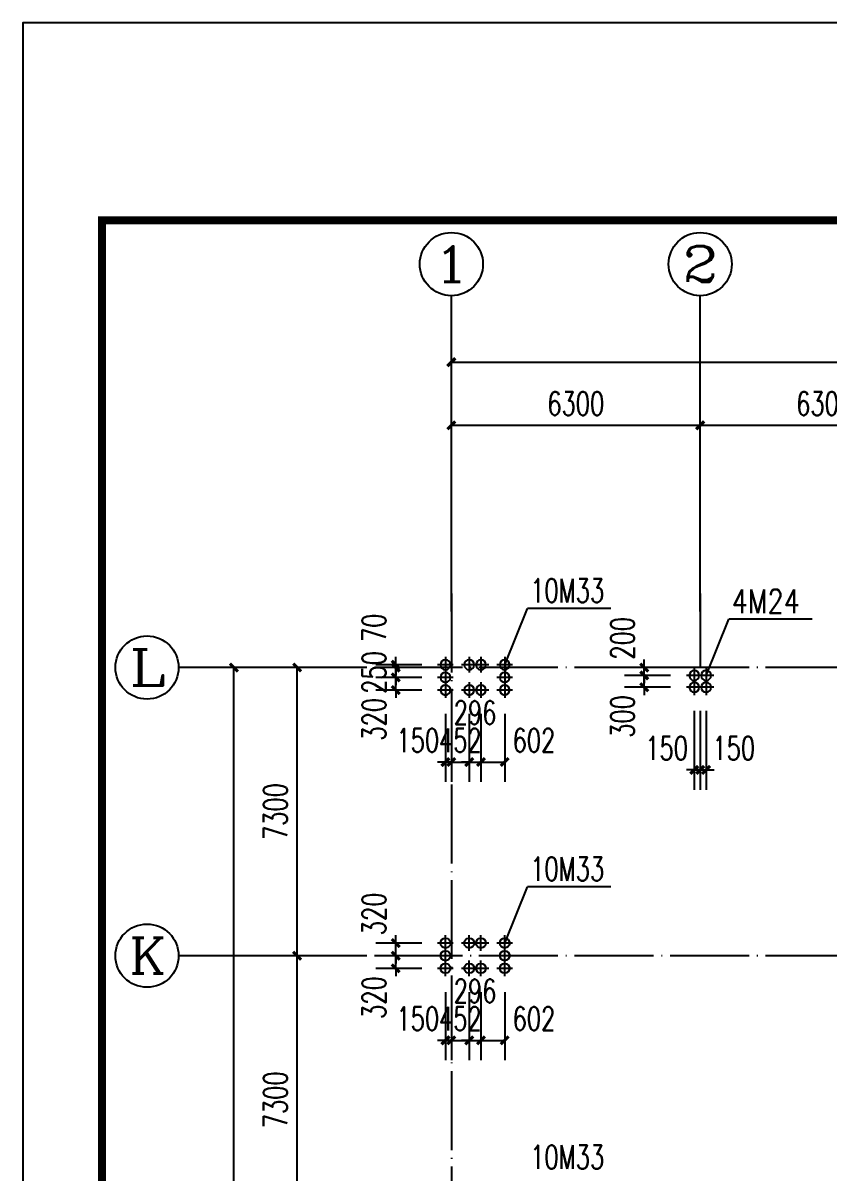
# Model space of a CAD drawing. Extents: x 37237700 to 37865026, y 138877 to 347670.
# Drawn here: x 37417207 to 37437590, y 318564 to 347670 of the extents above; entities that cross this region are included whole.
import ezdxf
from ezdxf.enums import TextEntityAlignment as Align

# ---------------------------------------------------------------- set-up
doc = ezdxf.new("R2010")
doc.units = 0
doc.header["$LTSCALE"] = 1000
doc.header["$MEASUREMENT"] = 0
for name, pattern in [('ACAD_ISO04W100', [30.5, 24, -3, 0.5, -3]), ('CENTER', [2, 1.25, -0.25, 0.25, -0.25]), ('DOTE', [2.42, 2, -0.2, 0.02, -0.2])]:
    doc.linetypes.add(name, pattern=pattern)
doc.layers.get('0').update_dxf_attribs({"linetype": 'CONTINUOUS'})
doc.layers.get('DEFPOINTS').update_dxf_attribs({"linetype": 'CONTINUOUS'})
for name, color, linetype in [('AXIS', 3, 'CONTINUOUS'), ('AXIS_TEXT', 7, 'CONTINUOUS'), ('DOTE', 1, 'ACAD_ISO04W100'), ('PUB_DIM', 3, 'CONTINUOUS'), ('PUB_TEXT', 7, 'CONTINUOUS'), ('PUB_TITLE', 4, 'CONTINUOUS'), ('ROOF', 7, 'CONTINUOUS'), ('中心线', 9, 'CENTER'), ('锚栓', 6, 'CONTINUOUS')]:
    doc.layers.add(name, color=color, linetype=linetype)
doc.styles.add('_TCH_AXIS', font='COMPLEX', dxfattribs={"bigfont": 'GBCBIG'})
doc.styles.add('_TCH_DIM_T3', font='SIMPLEX', dxfattribs={"width": 0.705882, "bigfont": 'GBCBIG'})
doc.styles.add('character', font='romans.shx', dxfattribs={"width": 0.618, "bigfont": 'gbhzfs.shx'})
doc.styles.add('COMPLEX', font='COMPLEX')
doc.dimstyles.new('_TCH_ARCH&&200', dxfattribs={"dimtxt": 595, "dimasz": 200, "dimexe": 500, "dimexo": 600, "dimgap": 252.5, "dimtad": 1, "dimdec": 0, "dimzin": 0, "dimdsep": 46, "dimtxsty": '_TCH_DIM_T3', "dimblk": 'ARCHTICK', "dimcen": 0.09, "dimclrt": 7, "dimazin": 2, "dimtfac": 1, "dimtdec": 0, "dimtix": 1, "dimtmove": 2, "dimatfit": 3, "dimfxl": 1, "dimtolj": 1, "dimtzin": 0, "dimarcsym": 0})

# ---------------------------------------------------------------- blocks, each defined once
blk = doc.blocks.new('m')
at = {"layer": '锚栓'}
for p, q in [((2858390, 836587), (2858985, 836587)), ((2858688, 836885), (2858688, 836290))]:
    blk.add_line(p, q, dxfattribs=at)
blk.add_circle((2858688, 836587), 189, dxfattribs=at)
blk = doc.blocks.new('_ArchTick')
at = {"color": 0, "linetype": 'ByBlock', "const_width": 0.4}
blk.add_lwpolyline([(-0.5, -0.5), (0.5, 0.5)], dxfattribs=at)
blk = doc.blocks.new('*D1559')
at = {"layer": 'DEFPOINTS', "color": 0}
for p in [(37427904, 323723), (37428054, 323723), (37428054, 321899)]:
    blk.add_point(p, dxfattribs=at)
at = {"layer": 'PUB_DIM', "color": 0, "lineweight": -2}
for p, q in [((37427904, 323123), (37427904, 321399)), ((37428054, 323123), (37428054, 321399)), ((37427904, 321899), (37427704, 321899)), ((37427904, 321899), (37428054, 321899)), ((37428054, 321899), (37428254, 321899))]:
    blk.add_line(p, q, dxfattribs=at)
at = {"layer": 'PUB_DIM', "color": 0, "lineweight": -2, "xscale": 200, "yscale": 200, "zscale": 200}
blk.add_blockref('_ArchTick', (37427904, 321899), dxfattribs=at)
at = {"layer": 'PUB_DIM', "color": 0, "lineweight": -2, "xscale": 200, "yscale": 200, "zscale": 200, "rotation": 180}
blk.add_blockref('_ArchTick', (37428054, 321899), dxfattribs=at)
at = {"layer": 'PUB_DIM', "color": 7, "insert": (37427204, 322449), "char_height": 595, "attachment_point": 5, "style": '_TCH_DIM_T3'}
blk.add_mtext('\\A1;150', dxfattribs=at)
blk = doc.blocks.new('*D1560')
at = {"layer": 'DEFPOINTS', "color": 0}
for p in [(37428054, 323723), (37428506, 323723), (37428506, 321899)]:
    blk.add_point(p, dxfattribs=at)
at = {"layer": 'PUB_DIM', "color": 0, "lineweight": -2}
for p, q in [((37428054, 323123), (37428054, 321399)), ((37428506, 323123), (37428506, 321399)), ((37428054, 321899), (37427854, 321899)), ((37428054, 321899), (37428506, 321899)), ((37428506, 321899), (37428706, 321899))]:
    blk.add_line(p, q, dxfattribs=at)
at = {"layer": 'PUB_DIM', "color": 0, "lineweight": -2, "xscale": 200, "yscale": 200, "zscale": 200}
blk.add_blockref('_ArchTick', (37428054, 321899), dxfattribs=at)
at = {"layer": 'PUB_DIM', "color": 0, "lineweight": -2, "xscale": 200, "yscale": 200, "zscale": 200, "rotation": 180}
blk.add_blockref('_ArchTick', (37428506, 321899), dxfattribs=at)
at = {"layer": 'PUB_DIM', "color": 7, "insert": (37428280, 322449), "char_height": 595, "attachment_point": 5, "style": '_TCH_DIM_T3'}
blk.add_mtext('\\A1;452', dxfattribs=at)
blk = doc.blocks.new('*D1561')
at = {"layer": 'DEFPOINTS', "color": 0}
for p in [(37428506, 323723), (37428802, 323723), (37428802, 321899)]:
    blk.add_point(p, dxfattribs=at)
at = {"layer": 'PUB_DIM', "color": 0, "lineweight": -2}
for p, q in [((37428506, 323123), (37428506, 321399)), ((37428802, 323123), (37428802, 321399)), ((37428506, 321899), (37428306, 321899)), ((37428506, 321899), (37428802, 321899)), ((37428802, 321899), (37429002, 321899))]:
    blk.add_line(p, q, dxfattribs=at)
at = {"layer": 'PUB_DIM', "color": 0, "lineweight": -2, "xscale": 200, "yscale": 200, "zscale": 200}
blk.add_blockref('_ArchTick', (37428506, 321899), dxfattribs=at)
at = {"layer": 'PUB_DIM', "color": 0, "lineweight": -2, "xscale": 200, "yscale": 200, "zscale": 200, "rotation": 180}
blk.add_blockref('_ArchTick', (37428802, 321899), dxfattribs=at)
at = {"layer": 'PUB_DIM', "color": 7, "insert": (37428654, 323149), "char_height": 595, "attachment_point": 5, "style": '_TCH_DIM_T3'}
blk.add_mtext('\\A1;296', dxfattribs=at)
blk = doc.blocks.new('*D1562')
at = {"layer": 'DEFPOINTS', "color": 0}
for p in [(37428802, 323723), (37429404, 323723), (37429404, 321899)]:
    blk.add_point(p, dxfattribs=at)
at = {"layer": 'PUB_DIM', "color": 0, "lineweight": -2}
for p, q in [((37428802, 323123), (37428802, 321399)), ((37429404, 323123), (37429404, 321399)), ((37428802, 321899), (37429404, 321899))]:
    blk.add_line(p, q, dxfattribs=at)
at = {"layer": 'PUB_DIM', "color": 0, "lineweight": -2, "xscale": 200, "yscale": 200, "zscale": 200, "rotation": 180}
blk.add_blockref('_ArchTick', (37428802, 321899), dxfattribs=at)
at = {"layer": 'PUB_DIM', "color": 0, "lineweight": -2, "xscale": 200, "yscale": 200, "zscale": 200}
blk.add_blockref('_ArchTick', (37429404, 321899), dxfattribs=at)
at = {"layer": 'PUB_DIM', "color": 7, "insert": (37430144, 322449), "char_height": 595, "attachment_point": 5, "style": '_TCH_DIM_T3'}
blk.add_mtext('\\A1;602', dxfattribs=at)
blk = doc.blocks.new('*D1565')
at = {"layer": 'DEFPOINTS', "color": 0}
for p in [(37426645, 324043), (37427904, 324043), (37427904, 323723)]:
    blk.add_point(p, dxfattribs=at)
at = {"layer": 'PUB_DIM', "color": 0, "lineweight": -2}
for p, q in [((37427304, 324043), (37426145, 324043)), ((37426645, 324043), (37426645, 324243)), ((37426645, 323723), (37426645, 324043)), ((37427304, 323723), (37426145, 323723)), ((37426645, 323723), (37426645, 323523))]:
    blk.add_line(p, q, dxfattribs=at)
at = {"layer": 'PUB_DIM', "color": 0, "lineweight": -2, "xscale": 200, "yscale": 200, "zscale": 200}
for p, rotation in [((37426645, 324043), 270), ((37426645, 323723), 90)]:
    blk.add_blockref('_ArchTick', p, dxfattribs=dict(at, rotation=rotation))
at = {"layer": 'PUB_DIM', "color": 7, "insert": (37426095, 322983), "char_height": 595, "attachment_point": 5, "rotation": 90, "style": '_TCH_DIM_T3'}
blk.add_mtext('\\A1;320', dxfattribs=at)
blk = doc.blocks.new('*D1566')
at = {"layer": 'DEFPOINTS', "color": 0}
for p in [(37426645, 324363), (37427904, 324363), (37427904, 324043)]:
    blk.add_point(p, dxfattribs=at)
at = {"layer": 'PUB_DIM', "color": 0, "lineweight": -2}
for p, q in [((37426645, 324363), (37426645, 324563)), ((37427304, 324363), (37426145, 324363)), ((37426645, 324043), (37426645, 324363)), ((37427304, 324043), (37426145, 324043)), ((37426645, 324043), (37426645, 323843))]:
    blk.add_line(p, q, dxfattribs=at)
at = {"layer": 'PUB_DIM', "color": 0, "lineweight": -2, "xscale": 200, "yscale": 200, "zscale": 200}
for p, rotation in [((37426645, 324363), 270), ((37426645, 324043), 90)]:
    blk.add_blockref('_ArchTick', p, dxfattribs=dict(at, rotation=rotation))
at = {"layer": 'PUB_DIM', "color": 7, "insert": (37426095, 325103), "char_height": 595, "attachment_point": 5, "rotation": 90, "style": '_TCH_DIM_T3'}
blk.add_mtext('\\A1;320', dxfattribs=at)
blk = doc.blocks.new('*D1751')
at = {"layer": 'DEFPOINTS', "color": 0}
for p in [(37434204, 330843), (37434354, 330843), (37434354, 328749)]:
    blk.add_point(p, dxfattribs=at)
at = {"layer": 'PUB_DIM', "color": 0, "lineweight": -2}
for p, q in [((37434204, 330243), (37434204, 328249)), ((37434354, 330243), (37434354, 328249)), ((37434204, 328749), (37434004, 328749)), ((37434204, 328749), (37434354, 328749)), ((37434354, 328749), (37434554, 328749))]:
    blk.add_line(p, q, dxfattribs=at)
at = {"layer": 'PUB_DIM', "color": 0, "lineweight": -2, "xscale": 200, "yscale": 200, "zscale": 200}
blk.add_blockref('_ArchTick', (37434204, 328749), dxfattribs=at)
at = {"layer": 'PUB_DIM', "color": 0, "lineweight": -2, "xscale": 200, "yscale": 200, "zscale": 200, "rotation": 180}
blk.add_blockref('_ArchTick', (37434354, 328749), dxfattribs=at)
at = {"layer": 'PUB_DIM', "color": 7, "insert": (37433504, 329299), "char_height": 595, "attachment_point": 5, "style": '_TCH_DIM_T3'}
blk.add_mtext('\\A1;150', dxfattribs=at)
blk = doc.blocks.new('*D1752')
at = {"layer": 'DEFPOINTS', "color": 0}
for p in [(37434354, 330843), (37434504, 330843), (37434504, 328749)]:
    blk.add_point(p, dxfattribs=at)
at = {"layer": 'PUB_DIM', "color": 0, "lineweight": -2}
for p, q in [((37434354, 330243), (37434354, 328249)), ((37434504, 330243), (37434504, 328249)), ((37434354, 328749), (37434154, 328749)), ((37434354, 328749), (37434504, 328749)), ((37434504, 328749), (37434704, 328749))]:
    blk.add_line(p, q, dxfattribs=at)
at = {"layer": 'PUB_DIM', "color": 0, "lineweight": -2, "xscale": 200, "yscale": 200, "zscale": 200}
blk.add_blockref('_ArchTick', (37434354, 328749), dxfattribs=at)
at = {"layer": 'PUB_DIM', "color": 0, "lineweight": -2, "xscale": 200, "yscale": 200, "zscale": 200, "rotation": 180}
blk.add_blockref('_ArchTick', (37434504, 328749), dxfattribs=at)
at = {"layer": 'PUB_DIM', "color": 7, "insert": (37435204, 329299), "char_height": 595, "attachment_point": 5, "style": '_TCH_DIM_T3'}
blk.add_mtext('\\A1;150', dxfattribs=at)
blk = doc.blocks.new('*D1761')
at = {"layer": 'DEFPOINTS', "color": 0}
for p in [(37427904, 330773), (37428054, 330773), (37428054, 328949)]:
    blk.add_point(p, dxfattribs=at)
at = {"layer": 'PUB_DIM', "color": 0, "lineweight": -2}
for p, q in [((37427904, 330173), (37427904, 328449)), ((37428054, 330173), (37428054, 328449)), ((37427904, 328949), (37427704, 328949)), ((37427904, 328949), (37428054, 328949)), ((37428054, 328949), (37428254, 328949))]:
    blk.add_line(p, q, dxfattribs=at)
at = {"layer": 'PUB_DIM', "color": 0, "lineweight": -2, "xscale": 200, "yscale": 200, "zscale": 200}
blk.add_blockref('_ArchTick', (37427904, 328949), dxfattribs=at)
at = {"layer": 'PUB_DIM', "color": 0, "lineweight": -2, "xscale": 200, "yscale": 200, "zscale": 200, "rotation": 180}
blk.add_blockref('_ArchTick', (37428054, 328949), dxfattribs=at)
at = {"layer": 'PUB_DIM', "color": 7, "insert": (37427204, 329499), "char_height": 595, "attachment_point": 5, "style": '_TCH_DIM_T3'}
blk.add_mtext('\\A1;150', dxfattribs=at)
blk = doc.blocks.new('*D1762')
at = {"layer": 'DEFPOINTS', "color": 0}
for p in [(37428054, 330773), (37428506, 330773), (37428506, 328949)]:
    blk.add_point(p, dxfattribs=at)
at = {"layer": 'PUB_DIM', "color": 0, "lineweight": -2}
for p, q in [((37428054, 330173), (37428054, 328449)), ((37428506, 330173), (37428506, 328449)), ((37428054, 328949), (37427854, 328949)), ((37428054, 328949), (37428506, 328949)), ((37428506, 328949), (37428706, 328949))]:
    blk.add_line(p, q, dxfattribs=at)
at = {"layer": 'PUB_DIM', "color": 0, "lineweight": -2, "xscale": 200, "yscale": 200, "zscale": 200}
blk.add_blockref('_ArchTick', (37428054, 328949), dxfattribs=at)
at = {"layer": 'PUB_DIM', "color": 0, "lineweight": -2, "xscale": 200, "yscale": 200, "zscale": 200, "rotation": 180}
blk.add_blockref('_ArchTick', (37428506, 328949), dxfattribs=at)
at = {"layer": 'PUB_DIM', "color": 7, "insert": (37428280, 329499), "char_height": 595, "attachment_point": 5, "style": '_TCH_DIM_T3'}
blk.add_mtext('\\A1;452', dxfattribs=at)
blk = doc.blocks.new('*D1763')
at = {"layer": 'DEFPOINTS', "color": 0}
for p in [(37428506, 330773), (37428802, 330773), (37428802, 328949)]:
    blk.add_point(p, dxfattribs=at)
at = {"layer": 'PUB_DIM', "color": 0, "lineweight": -2}
for p, q in [((37428506, 330173), (37428506, 328449)), ((37428802, 330173), (37428802, 328449)), ((37428506, 328949), (37428306, 328949)), ((37428506, 328949), (37428802, 328949)), ((37428802, 328949), (37429002, 328949))]:
    blk.add_line(p, q, dxfattribs=at)
at = {"layer": 'PUB_DIM', "color": 0, "lineweight": -2, "xscale": 200, "yscale": 200, "zscale": 200}
blk.add_blockref('_ArchTick', (37428506, 328949), dxfattribs=at)
at = {"layer": 'PUB_DIM', "color": 0, "lineweight": -2, "xscale": 200, "yscale": 200, "zscale": 200, "rotation": 180}
blk.add_blockref('_ArchTick', (37428802, 328949), dxfattribs=at)
at = {"layer": 'PUB_DIM', "color": 7, "insert": (37428654, 330199), "char_height": 595, "attachment_point": 5, "style": '_TCH_DIM_T3'}
blk.add_mtext('\\A1;296', dxfattribs=at)
blk = doc.blocks.new('*D1764')
at = {"layer": 'DEFPOINTS', "color": 0}
for p in [(37428802, 330773), (37429404, 330773), (37429404, 328949)]:
    blk.add_point(p, dxfattribs=at)
at = {"layer": 'PUB_DIM', "color": 0, "lineweight": -2}
for p, q in [((37428802, 330173), (37428802, 328449)), ((37429404, 330173), (37429404, 328449)), ((37428802, 328949), (37429404, 328949))]:
    blk.add_line(p, q, dxfattribs=at)
at = {"layer": 'PUB_DIM', "color": 0, "lineweight": -2, "xscale": 200, "yscale": 200, "zscale": 200, "rotation": 180}
blk.add_blockref('_ArchTick', (37428802, 328949), dxfattribs=at)
at = {"layer": 'PUB_DIM', "color": 0, "lineweight": -2, "xscale": 200, "yscale": 200, "zscale": 200}
blk.add_blockref('_ArchTick', (37429404, 328949), dxfattribs=at)
at = {"layer": 'PUB_DIM', "color": 7, "insert": (37430144, 329499), "char_height": 595, "attachment_point": 5, "style": '_TCH_DIM_T3'}
blk.add_mtext('\\A1;602', dxfattribs=at)
blk = doc.blocks.new('*D1771')
at = {"layer": 'DEFPOINTS', "color": 0}
for p in [(37432938, 331343), (37434204, 331343), (37434204, 331143)]:
    blk.add_point(p, dxfattribs=at)
at = {"layer": 'PUB_DIM', "color": 0, "lineweight": -2}
for p, q in [((37432938, 331343), (37432938, 331543)), ((37433604, 331343), (37432438, 331343)), ((37432938, 331143), (37432938, 331343)), ((37433604, 331143), (37432438, 331143)), ((37432938, 331143), (37432938, 330943))]:
    blk.add_line(p, q, dxfattribs=at)
at = {"layer": 'PUB_DIM', "color": 0, "lineweight": -2, "xscale": 200, "yscale": 200, "zscale": 200}
for p, rotation in [((37432938, 331343), 270), ((37432938, 331143), 90)]:
    blk.add_blockref('_ArchTick', p, dxfattribs=dict(at, rotation=rotation))
at = {"layer": 'PUB_DIM', "color": 7, "insert": (37432388, 332083), "char_height": 595, "attachment_point": 5, "rotation": 90, "style": '_TCH_DIM_T3'}
blk.add_mtext('\\A1;200', dxfattribs=at)
blk = doc.blocks.new('*D1772')
at = {"layer": 'DEFPOINTS', "color": 0}
for p in [(37432938, 331143), (37434204, 331143), (37434204, 330843)]:
    blk.add_point(p, dxfattribs=at)
at = {"layer": 'PUB_DIM', "color": 0, "lineweight": -2}
for p, q in [((37432938, 331143), (37432938, 331343)), ((37433604, 331143), (37432438, 331143)), ((37432938, 330843), (37432938, 331143)), ((37433604, 330843), (37432438, 330843)), ((37432938, 330843), (37432938, 330643))]:
    blk.add_line(p, q, dxfattribs=at)
at = {"layer": 'PUB_DIM', "color": 0, "lineweight": -2, "xscale": 200, "yscale": 200, "zscale": 200}
for p, rotation in [((37432938, 331143), 270), ((37432938, 330843), 90)]:
    blk.add_blockref('_ArchTick', p, dxfattribs=dict(at, rotation=rotation))
at = {"layer": 'PUB_DIM', "color": 7, "insert": (37432388, 330103), "char_height": 595, "attachment_point": 5, "rotation": 90, "style": '_TCH_DIM_T3'}
blk.add_mtext('\\A1;300', dxfattribs=at)
blk = doc.blocks.new('*D1773')
at = {"layer": 'DEFPOINTS', "color": 0}
for p in [(37426645, 331413), (37427904, 331413), (37427904, 331343)]:
    blk.add_point(p, dxfattribs=at)
at = {"layer": 'PUB_DIM', "color": 0, "lineweight": -2}
for p, q in [((37426645, 331413), (37426645, 331613)), ((37427304, 331413), (37426145, 331413)), ((37427304, 331343), (37426145, 331343)), ((37426645, 331343), (37426645, 331413)), ((37426645, 331343), (37426645, 331143))]:
    blk.add_line(p, q, dxfattribs=at)
at = {"layer": 'PUB_DIM', "color": 0, "lineweight": -2, "xscale": 200, "yscale": 200, "zscale": 200}
for p, rotation in [((37426645, 331413), 270), ((37426645, 331343), 90)]:
    blk.add_blockref('_ArchTick', p, dxfattribs=dict(at, rotation=rotation))
at = {"layer": 'PUB_DIM', "color": 7, "insert": (37426095, 332349), "char_height": 595, "attachment_point": 5, "rotation": 90, "style": '_TCH_DIM_T3'}
blk.add_mtext('\\A1;70', dxfattribs=at)
blk = doc.blocks.new('*D1774')
at = {"layer": 'DEFPOINTS', "color": 0}
for p in [(37426645, 331343), (37427904, 331343), (37427904, 331093)]:
    blk.add_point(p, dxfattribs=at)
at = {"layer": 'PUB_DIM', "color": 0, "lineweight": -2}
for p, q in [((37426645, 331343), (37426645, 331543)), ((37427304, 331343), (37426145, 331343)), ((37426645, 331093), (37426645, 331343)), ((37427304, 331093), (37426145, 331093)), ((37426645, 331093), (37426645, 330893))]:
    blk.add_line(p, q, dxfattribs=at)
at = {"layer": 'PUB_DIM', "color": 0, "lineweight": -2, "xscale": 200, "yscale": 200, "zscale": 200}
for p, rotation in [((37426645, 331343), 270), ((37426645, 331093), 90)]:
    blk.add_blockref('_ArchTick', p, dxfattribs=dict(at, rotation=rotation))
at = {"layer": 'PUB_DIM', "color": 7, "insert": (37426095, 331218), "char_height": 595, "attachment_point": 5, "rotation": 90, "style": '_TCH_DIM_T3'}
blk.add_mtext('\\A1;250', dxfattribs=at)
blk = doc.blocks.new('*D1775')
at = {"layer": 'DEFPOINTS', "color": 0}
for p in [(37426645, 331093), (37427904, 331093), (37427904, 330773)]:
    blk.add_point(p, dxfattribs=at)
at = {"layer": 'PUB_DIM', "color": 0, "lineweight": -2}
for p, q in [((37426645, 331093), (37426645, 331293)), ((37427304, 331093), (37426145, 331093)), ((37426645, 330773), (37426645, 331093)), ((37427304, 330773), (37426145, 330773)), ((37426645, 330773), (37426645, 330573))]:
    blk.add_line(p, q, dxfattribs=at)
at = {"layer": 'PUB_DIM', "color": 0, "lineweight": -2, "xscale": 200, "yscale": 200, "zscale": 200}
for p, rotation in [((37426645, 331093), 270), ((37426645, 330773), 90)]:
    blk.add_blockref('_ArchTick', p, dxfattribs=dict(at, rotation=rotation))
at = {"layer": 'PUB_DIM', "color": 7, "insert": (37426095, 330033), "char_height": 595, "attachment_point": 5, "rotation": 90, "style": '_TCH_DIM_T3'}
blk.add_mtext('\\A1;320', dxfattribs=at)
blk = doc.blocks.new('*D1838')
at = {"layer": 'AXIS', "color": 0, "lineweight": -2}
for p, q in [((37424620, 324043), (37423648, 324043)), ((37424148, 316743), (37424148, 324043)), ((37424620, 316743), (37423648, 316743))]:
    blk.add_line(p, q, dxfattribs=at)
at = {"layer": 'DEFPOINTS', "color": 0}
for p in [(37424148, 324043), (37425220, 324043), (37425220, 316743)]:
    blk.add_point(p, dxfattribs=at)
at = {"layer": 'AXIS', "color": 0, "lineweight": -2, "xscale": 200, "yscale": 200, "zscale": 200}
for p, rotation in [((37424148, 324043), 90), ((37424148, 316743), 270)]:
    blk.add_blockref('_ArchTick', p, dxfattribs=dict(at, rotation=rotation))
at = {"layer": 'AXIS', "color": 7, "insert": (37423598, 320393), "char_height": 595, "attachment_point": 5, "rotation": 90, "style": '_TCH_DIM_T3'}
blk.add_mtext('\\A1;7300', dxfattribs=at)
blk = doc.blocks.new('*D1839')
at = {"layer": 'AXIS', "color": 0, "lineweight": -2}
for p, q in [((37424620, 331343), (37423648, 331343)), ((37424148, 324043), (37424148, 331343)), ((37424620, 324043), (37423648, 324043))]:
    blk.add_line(p, q, dxfattribs=at)
at = {"layer": 'DEFPOINTS', "color": 0}
for p in [(37424148, 331343), (37425220, 331343), (37425220, 324043)]:
    blk.add_point(p, dxfattribs=at)
at = {"layer": 'AXIS', "color": 0, "lineweight": -2, "xscale": 200, "yscale": 200, "zscale": 200}
for p, rotation in [((37424148, 331343), 90), ((37424148, 324043), 270)]:
    blk.add_blockref('_ArchTick', p, dxfattribs=dict(at, rotation=rotation))
at = {"layer": 'AXIS', "color": 7, "insert": (37423598, 327693), "char_height": 595, "attachment_point": 5, "rotation": 90, "style": '_TCH_DIM_T3'}
blk.add_mtext('\\A1;7300', dxfattribs=at)
blk = doc.blocks.new('*D1840')
at = {"layer": 'AXIS', "color": 0, "lineweight": -2}
for p, q in [((37424620, 331343), (37422048, 331343)), ((37422548, 258343), (37422548, 331343)), ((37424620, 258343), (37422048, 258343))]:
    blk.add_line(p, q, dxfattribs=at)
at = {"layer": 'DEFPOINTS', "color": 0}
for p in [(37422548, 331343), (37425220, 331343), (37425220, 258343)]:
    blk.add_point(p, dxfattribs=at)
at = {"layer": 'AXIS', "color": 0, "lineweight": -2, "xscale": 200, "yscale": 200, "zscale": 200}
for p, rotation in [((37422548, 331343), 90), ((37422548, 258343), 270)]:
    blk.add_blockref('_ArchTick', p, dxfattribs=dict(at, rotation=rotation))
at = {"layer": 'AXIS', "color": 7, "insert": (37421998, 294843), "char_height": 595, "attachment_point": 5, "rotation": 90, "style": '_TCH_DIM_T3'}
blk.add_mtext('\\A1;73000', dxfattribs=at)
blk = doc.blocks.new('*D1850')
at = {"layer": 'AXIS', "color": 0, "lineweight": -2}
for p, q in [((37428054, 333078), (37428054, 337978)), ((37434354, 333078), (37434354, 337978)), ((37428054, 337478), (37434354, 337478))]:
    blk.add_line(p, q, dxfattribs=at)
at = {"layer": 'DEFPOINTS', "color": 0}
for p in [(37434354, 337478), (37428054, 332478), (37434354, 332478)]:
    blk.add_point(p, dxfattribs=at)
at = {"layer": 'AXIS', "color": 0, "lineweight": -2, "xscale": 200, "yscale": 200, "zscale": 200, "rotation": 180}
blk.add_blockref('_ArchTick', (37428054, 337478), dxfattribs=at)
at = {"layer": 'AXIS', "color": 0, "lineweight": -2, "xscale": 200, "yscale": 200, "zscale": 200}
blk.add_blockref('_ArchTick', (37434354, 337478), dxfattribs=at)
at = {"layer": 'AXIS', "color": 7, "insert": (37431204, 338028), "char_height": 595, "attachment_point": 5, "style": '_TCH_DIM_T3'}
blk.add_mtext('\\A1;6300', dxfattribs=at)
blk = doc.blocks.new('*D1851')
at = {"layer": 'AXIS', "color": 0, "lineweight": -2}
for p, q in [((37434354, 333078), (37434354, 337978)), ((37440654, 333078), (37440654, 337978)), ((37434354, 337478), (37440654, 337478))]:
    blk.add_line(p, q, dxfattribs=at)
at = {"layer": 'DEFPOINTS', "color": 0}
for p in [(37440654, 337478), (37434354, 332478), (37440654, 332478)]:
    blk.add_point(p, dxfattribs=at)
at = {"layer": 'AXIS', "color": 0, "lineweight": -2, "xscale": 200, "yscale": 200, "zscale": 200, "rotation": 180}
blk.add_blockref('_ArchTick', (37434354, 337478), dxfattribs=at)
at = {"layer": 'AXIS', "color": 0, "lineweight": -2, "xscale": 200, "yscale": 200, "zscale": 200}
blk.add_blockref('_ArchTick', (37440654, 337478), dxfattribs=at)
at = {"layer": 'AXIS', "color": 7, "insert": (37437504, 338028), "char_height": 595, "attachment_point": 5, "style": '_TCH_DIM_T3'}
blk.add_mtext('\\A1;6300', dxfattribs=at)
blk = doc.blocks.new('*D1858')
at = {"layer": 'AXIS', "color": 0, "lineweight": -2}
for p, q in [((37428054, 333078), (37428054, 339578)), ((37478454, 333078), (37478454, 339578)), ((37428054, 339078), (37478454, 339078))]:
    blk.add_line(p, q, dxfattribs=at)
at = {"layer": 'DEFPOINTS', "color": 0}
for p in [(37478454, 339078), (37428054, 332478), (37478454, 332478)]:
    blk.add_point(p, dxfattribs=at)
at = {"layer": 'AXIS', "color": 0, "lineweight": -2, "xscale": 200, "yscale": 200, "zscale": 200, "rotation": 180}
blk.add_blockref('_ArchTick', (37428054, 339078), dxfattribs=at)
at = {"layer": 'AXIS', "color": 0, "lineweight": -2, "xscale": 200, "yscale": 200, "zscale": 200}
blk.add_blockref('_ArchTick', (37478454, 339078), dxfattribs=at)
at = {"layer": 'AXIS', "color": 7, "insert": (37453254, 339628), "char_height": 595, "attachment_point": 5, "style": '_TCH_DIM_T3'}
blk.add_mtext('\\A1;50400', dxfattribs=at)
blk = doc.blocks.new('_AXISO')
blk.add_circle((0, 0), 0.5)
at = {"layer": 'AXIS_TEXT', "style": 'COMPLEX', "width": 1.041667}
blk.add_attdef('A', text='', height=0.56, dxfattribs=at).set_placement((-0.25, -0.28), (0.25, -0.28), align=Align.FIT)

msp = doc.modelspace()

# ---------------------------------------------------------------- linework, layer by layer
at = {"layer": 'AXIS'}
for p, q in [((37428053.9, 332762.4), (37428053.9, 340762.4)), ((37434353.9, 332762.4), (37434353.9, 340762.4)), ((37425219.9, 331342.8), (37421147.7, 331342.8)), ((37425219.9, 324042.8), (37421147.7, 324042.8))]:
    msp.add_line(p, q, dxfattribs=at)
for centre in [(37420347.7, 331342.8), (37420347.7, 324042.8)]:
    msp.add_circle(centre, 800, dxfattribs=at)
at = {"layer": 'DOTE', "linetype": 'DOTE'}
for p, q in [((37428053.9, 333220.2), (37428053.9, 256309.1)), ((37434353.9, 333220.2), (37434353.9, 331342.8)), ((37481571.1, 331342.8), (37425219.9, 331342.8)), ((37481571.1, 324042.8), (37425219.9, 324042.8))]:
    msp.add_line(p, q, dxfattribs=at)
at = {"layer": 'PUB_TITLE'}
msp.add_lwpolyline([(37417206.7, 228870), (37501206.7, 228870), (37501206.7, 347670), (37417206.7, 347670)], close=True, dxfattribs=at)
at = {"layer": 'PUB_TITLE', "const_width": 200}
msp.add_lwpolyline([(37419206.7, 230870), (37499206.7, 230870), (37499206.7, 342670), (37419206.7, 342670)], close=True, dxfattribs=at)
at = {"layer": '中心线', "linetype": 'ByBlock', "ltscale": 1.875}
for p, q in [((37429403.9, 331412.8), (37429977.4, 332834.4)), ((37432092.7, 332834.4), (37429977.4, 332834.4)), ((37434503.9, 331142.8), (37435077.4, 332564.4)), ((37437192.7, 332564.4), (37435077.4, 332564.4)), ((37429403.9, 324362.8), (37429977.4, 325784.4)), ((37432092.7, 325784.4), (37429977.4, 325784.4))]:
    msp.add_line(p, q, dxfattribs=at)

# ---------------------------------------------------------------- block references
at = {"layer": 'AXIS'}
ref = msp.add_blockref('_AXISO', (37428053.9, 341562.4), dxfattribs=dict(at, xscale=1600, yscale=1600, zscale=1600))
ref.add_attrib('A', '1', dxfattribs={"layer": 'AXIS_TEXT', "height": 905.1, "style": '_TCH_AXIS', "width": 2.333333}).set_placement((37427601.4, 341109.8), (37428506.5, 341109.8), align=Align.FIT)
ref = msp.add_blockref('_AXISO', (37434353.9, 341562.4), dxfattribs=dict(at, xscale=1600, yscale=1600, zscale=1600))
ref.add_attrib('A', '2', dxfattribs={"layer": 'AXIS_TEXT', "height": 905.1, "style": '_TCH_AXIS', "width": 1.5}).set_placement((37433901.4, 341109.8), (37434806.5, 341109.8), align=Align.FIT)
at = {"layer": 'ROOF', "xscale": -0.6666666716337204, "yscale": 0.6666666716337204, "zscale": 0.6666666716337204}
for p in [(39333695.8, -226312), (39334297.8, -226312), (39334593.8, -226312), (39335195.8, -226312), (39333695.8, -226632), (39335195.8, -226632), (39339995.8, -226582), (39340295.8, -226582), (39333695.8, -226952), (39334297.8, -226952), (39334593.8, -226952), (39335195.8, -226952), (39339995.8, -226882), (39340295.8, -226882)]:
    msp.add_blockref('m', p, dxfattribs=at)
at = {"layer": 'ROOF', "xscale": 0.6666666716337204, "yscale": 0.6666666716337204, "zscale": 0.6666666716337204, "rotation": 180}
for p in [(39333695.8, 882087.6), (39334297.8, 882087.6), (39334593.8, 882087.6), (39335195.8, 882087.6), (39333695.8, 881767.6), (39335195.8, 881767.6), (39333695.8, 881447.6), (39334297.8, 881447.6), (39334593.8, 881447.6), (39335195.8, 881447.6)]:
    msp.add_blockref('m', p, dxfattribs=at)

# ---------------------------------------------------------------- texts
at = {"layer": 'AXIS_TEXT', "style": '_TCH_AXIS'}
for s, width, p, p2 in [('L', 1.4, (37419895.1, 330890.3), (37420800.2, 330890.3)), ('K', 1.105263, (37419895.1, 323590.3), (37420800.2, 323590.3))]:
    msp.add_text(s, height=905.1, dxfattribs=dict(at, width=width)).set_placement(p, p2, align=Align.FIT)
at = {"layer": 'PUB_TEXT', "color": 7, "lineweight": -3, "style": 'character'}
for s, width, p in [('10M33', 0.7, (37430051.1, 332992.8)), ('4M24', 0.8, (37435151.1, 332722.8)), ('10M33', 0.7, (37430051.1, 325942.8)), ('10M33', 0.7, (37430051.1, 318642.8))]:
    msp.add_text(s, height=600, dxfattribs=dict(at, width=width)).set_placement(p)

# ---------------------------------------------------------------- dimensions: what is measured, and where the dimension line sits
at = {"layer": 'AXIS'}
for p1, p2, distance, picture, middle in [((37428053.9, 332477.6), (37478453.9, 332477.6), 6600, '*D1858', (37453253.9, 339627.6)), ((37428053.9, 332477.6), (37434353.9, 332477.6), 5000, '*D1850', (37431203.9, 338027.6)), ((37434353.9, 332477.6), (37440653.9, 332477.6), 5000, '*D1851', (37437503.9, 338027.6)), ((37425219.9, 258342.8), (37425219.9, 331342.8), 2672.2, '*D1840', (37421997.7, 294842.8)), ((37425219.9, 324042.8), (37425219.9, 331342.8), 1072.2, '*D1839', (37423597.7, 327692.8)), ((37425219.9, 316742.8), (37425219.9, 324042.8), 1072.2, '*D1838', (37423597.7, 320392.8))]:
    dim = msp.add_aligned_dim(p1=p1, p2=p2, distance=distance, dimstyle='_TCH_ARCH&&200', dxfattribs=at)
    dim.commit()
    dim.dimension.update_dxf_attribs({"geometry": picture, "text_midpoint": middle})
at = {"layer": 'PUB_DIM'}
for base, p1, p2, angle, picture, middle in [((37426645.5, 331412.8), (37427903.9, 331342.8), (37427903.9, 331412.8), 90, '*D1773', (37426095.5, 332349)), ((37432937.8, 331342.8), (37434203.9, 331142.8), (37434203.9, 331342.8), 90, '*D1771', (37432387.8, 332082.8)), ((37426645.5, 331092.8), (37427903.9, 330772.8), (37427903.9, 331092.8), 90, '*D1775', (37426095.5, 330032.8)), ((37432937.8, 331142.8), (37434203.9, 330842.8), (37434203.9, 331142.8), 90, '*D1772', (37432387.8, 330102.8)), ((37428053.9, 328948.8), (37427903.9, 330772.8), (37428053.9, 330772.8), 0, '*D1761', (37427203.9, 329498.8)), ((37428801.9, 328948.8), (37428505.9, 330772.8), (37428801.9, 330772.8), 0, '*D1763', (37428653.9, 330198.8)), ((37429403.9, 328948.8), (37428801.9, 330772.8), (37429403.9, 330772.8), 0, '*D1764', (37430143.9, 329498.8)), ((37434353.9, 328748.8), (37434203.9, 330842.8), (37434353.9, 330842.8), 0, '*D1751', (37433503.9, 329298.8)), ((37434503.9, 328748.8), (37434353.9, 330842.8), (37434503.9, 330842.8), 0, '*D1752', (37435203.9, 329298.8)), ((37426645.5, 324362.8), (37427903.9, 324042.8), (37427903.9, 324362.8), 90, '*D1566', (37426095.5, 325102.8)), ((37426645.5, 324042.8), (37427903.9, 323722.8), (37427903.9, 324042.8), 90, '*D1565', (37426095.5, 322982.8)), ((37428053.9, 321898.8), (37427903.9, 323722.8), (37428053.9, 323722.8), 0, '*D1559', (37427203.9, 322448.8)), ((37428801.9, 321898.8), (37428505.9, 323722.8), (37428801.9, 323722.8), 0, '*D1561', (37428653.9, 323148.8)), ((37429403.9, 321898.8), (37428801.9, 323722.8), (37429403.9, 323722.8), 0, '*D1562', (37430143.9, 322448.8))]:
    dim = msp.add_linear_dim(base=base, p1=p1, p2=p2, angle=angle, dimstyle='_TCH_ARCH&&200', dxfattribs=at)
    dim.commit()
    dim.dimension.update_dxf_attribs({"geometry": picture, "text_midpoint": middle, "dimtype": 129})
for p1, p2, distance, picture, middle in [((37427903.9, 331092.8), (37427903.9, 331342.8), 1258.4, '*D1774', (37426095.5, 331217.8)), ((37428053.9, 330772.8), (37428505.9, 330772.8), -1824, '*D1762', (37428279.9, 329498.8)), ((37428053.9, 323722.8), (37428505.9, 323722.8), -1824, '*D1560', (37428279.9, 322448.8))]:
    dim = msp.add_aligned_dim(p1=p1, p2=p2, distance=distance, dimstyle='_TCH_ARCH&&200', dxfattribs=at)
    dim.commit()
    dim.dimension.update_dxf_attribs({"geometry": picture, "text_midpoint": middle})

doc.saveas('drawing.dxf')
